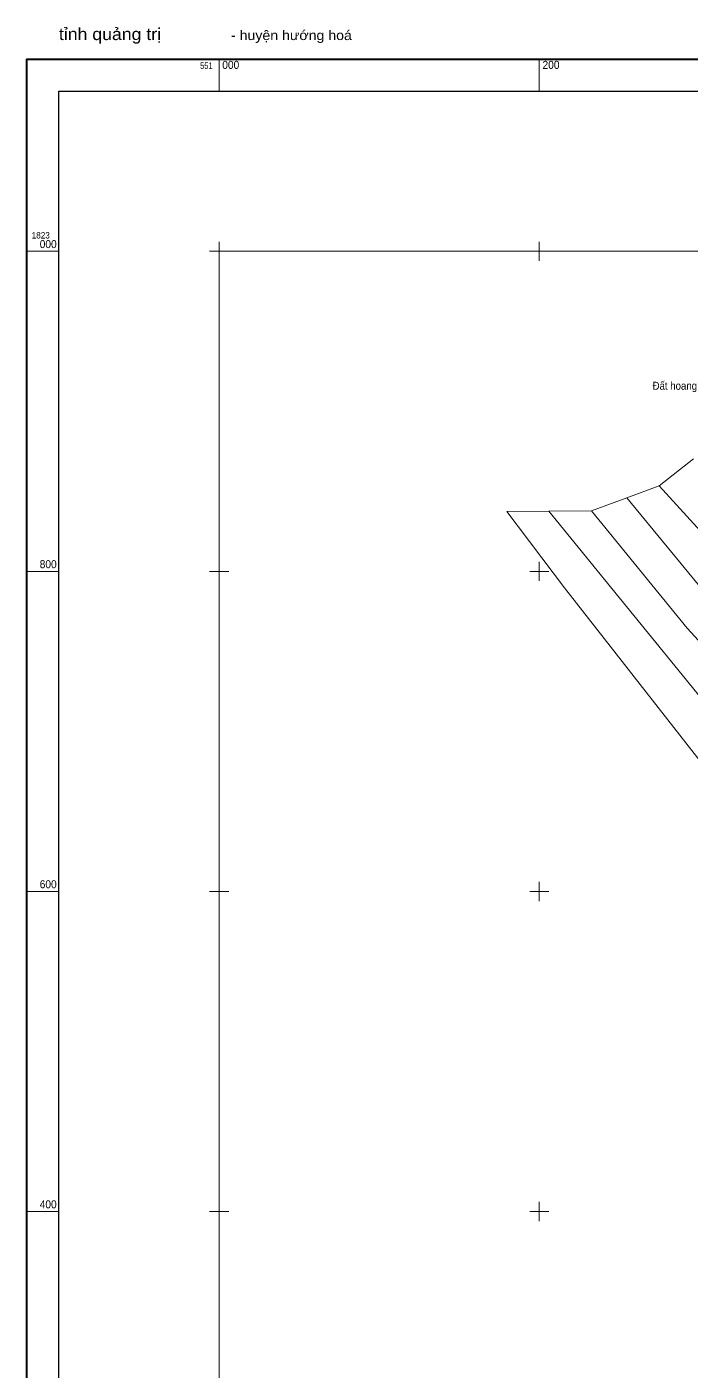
# Model space of a CAD drawing. Header units: metres. Extents: x 550880 to 552120, y 1821773 to 1823192.
# Drawn here: x 550880 to 551295, y 1822300 to 1823140 of the extents above; entities that cross this region are included whole.
import ezdxf
from ezdxf.enums import TextEntityAlignment as Align

# ---------------------------------------------------------------- set-up
doc = ezdxf.new("R2010")
doc.units = ezdxf.units.M
doc.header["$LTSCALE"] = 1.2
doc.layers.add('1', color=7, linetype='Continuous')
for name, color, linetype, lineweight in [('10', 7, 'Continuous', 13), ('23', 7, 'Continuous', 13), ('63', 7, 'Continuous', 13)]:
    doc.layers.add(name, color=color, linetype=linetype, lineweight=lineweight)

msp = doc.modelspace()

# ---------------------------------------------------------------- linework, layer by layer
at = {"layer": '10'}
for p, q in [((551296.22, 1822870.23), (551274.9, 1822853.42)), ((551274.9, 1822853.42), (551254.62, 1822845.97)), ((551232.62, 1822837.88), (551206.03, 1822837.61))]:
    msp.add_line(p, q, dxfattribs=at)
for points in [[(551584.87, 1822468.69), (551346.11, 1822775.32), (551274.9, 1822853.42)], [(551570.89, 1822455.73), (551324.42, 1822761.16), (551254.62, 1822845.97), (551232.62, 1822837.88)], [(551538.79, 1822433.22), (551303.04, 1822718.5), (551206.03, 1822837.61), (551179.62, 1822837.34)], [(551517.82, 1822422.02), (551298.91, 1822683.36), (551215.82, 1822789.73), (551179.62, 1822837.34)], [(551556.69, 1822442.78), (551322.96, 1822731.11), (551292.37, 1822764.42), (551232.62, 1822837.88)]]:
    msp.add_lwpolyline(points, dxfattribs=at)
at = {"layer": '23'}
for p, q in [((551000, 1822000), (551000, 1823000)), ((551000, 1823000), (552000, 1823000))]:
    msp.add_line(p, q, dxfattribs=at)
at = {"layer": '63'}
for p, q in [((551000, 1823100), (551000, 1823120)), ((551200, 1823100), (551200, 1823120)), ((551000, 1822994), (551000, 1823006)), ((551200, 1822994), (551200, 1823006)), ((550880, 1823000), (550900, 1823000)), ((550994, 1823000), (551006, 1823000)), ((551194, 1823000), (551206, 1823000)), ((550880, 1822800), (550900, 1822800)), ((550994, 1822800), (551006, 1822800)), ((551000, 1822794), (551000, 1822806)), ((551194, 1822800), (551206, 1822800)), ((551200, 1822794), (551200, 1822806)), ((550880, 1822600), (550900, 1822600)), ((550994, 1822600), (551006, 1822600)), ((551000, 1822594), (551000, 1822606)), ((551194, 1822600), (551206, 1822600)), ((551200, 1822594), (551200, 1822606)), ((551000, 1822394), (551000, 1822406)), ((551200, 1822394), (551200, 1822406)), ((550880, 1822400), (550900, 1822400)), ((550994, 1822400), (551006, 1822400)), ((551194, 1822400), (551206, 1822400))]:
    msp.add_line(p, q, dxfattribs=at)
at = {"layer": '63', "lineweight": 40}
msp.add_lwpolyline([(550880, 1821880), (550880, 1823120), (552120, 1823120), (552120, 1821880)], close=True, dxfattribs=at)
at = {"layer": '63', "lineweight": 25}
msp.add_lwpolyline([(550900, 1821900), (550900, 1823100), (552100, 1823100), (552100, 1821900)], close=True, dxfattribs=at)

# ---------------------------------------------------------------- texts
at = {"layer": '1', "width": 0.9}
msp.add_text('Đất hoang ven suối', height=5, dxfattribs=at).set_placement((551296.66, 1822913.49), align=Align.CENTER)
at = {"layer": '63'}
for s, height, width, p in [('tỉnh quảng trị', 7.5, 1.1, (550900, 1823132)), (' - huyện hướng hoá', 6, 1.1, (551005, 1823132)), ('000', 5, 0.95, (551002, 1823114)), ('200', 5, 0.95, (551202, 1823114)), ('1823', 4, 0.95, (550883, 1823008)), ('1823', 4, 0.95, (550883, 1823008)), ('000', 5, 0.95, (550888, 1823002)), ('800', 5, 0.95, (550888, 1822802)), ('600', 5, 0.95, (550888, 1822602)), ('400', 5, 0.95, (550888, 1822402))]:
    msp.add_text(s, height=height, dxfattribs=dict(at, width=width)).set_placement(p)
at = {"layer": '63', "width": 0.85}
msp.add_text('551', height=4, dxfattribs=at).set_placement((550996, 1823114), align=Align.RIGHT)

doc.saveas('drawing.dxf')
